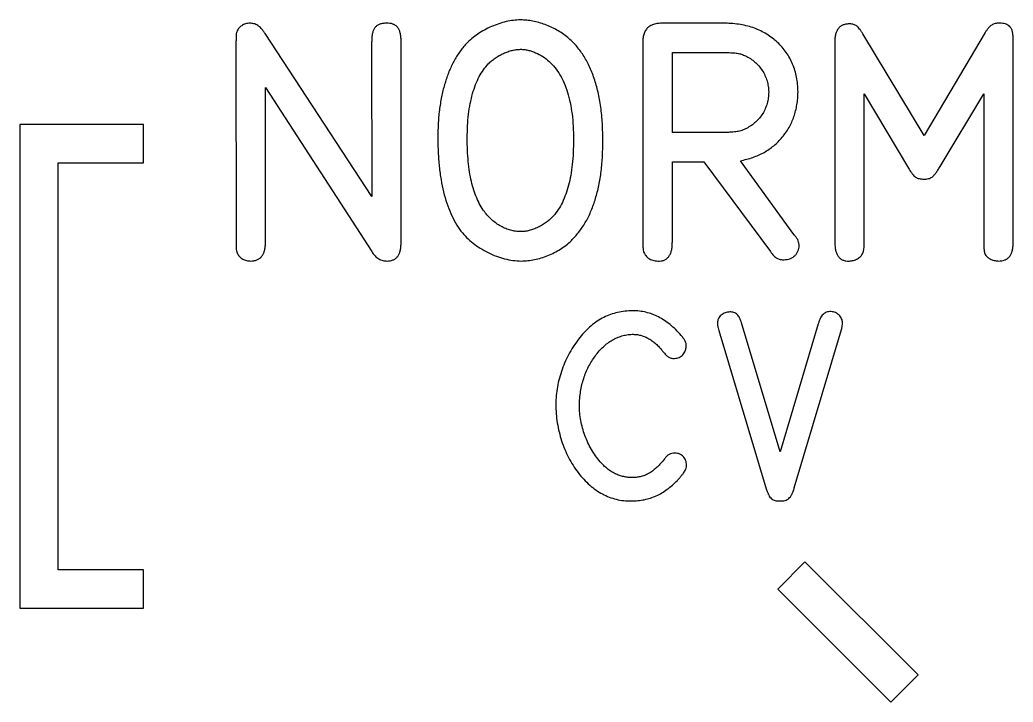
# Model space of a CAD drawing. Header units: inches. Extents: x 0.03 to 5.72, y 0.03 to 2.97.
# Drawn here: x 3.395 to 4.171, y 1.218 to 1.751 of the extents above; entities that cross this region are included whole.
import ezdxf

# ---------------------------------------------------------------- set-up
doc = ezdxf.new("R2010")
doc.units = ezdxf.units.IN
doc.header["$MEASUREMENT"] = 0

msp = doc.modelspace()

# ---------------------------------------------------------------- linework, layer by layer
at = {"color": 7, "linetype": 'Continuous', "lineweight": 25}
for p, q in [((3.78636, 1.75108), (3.78638, 1.75112)), ((3.94621, 1.74849), (3.89895, 1.74854)), ((3.67003, 1.6131), (3.58667, 1.74059)), ((4.10174, 1.6608), (4.05393, 1.74012)), ((4.14954, 1.74114), (4.10174, 1.6608)), ((3.56396, 1.73411), (3.564, 1.57764)), ((3.66999, 1.73363), (3.67003, 1.6131)), ((3.69294, 1.57563), (3.69298, 1.73468)), ((3.88204, 1.73241), (3.88208, 1.57885)), ((4.03204, 1.73338), (4.03208, 1.57784)), ((4.17136, 1.57535), (4.1714, 1.73639)), ((3.78636, 1.72813), (3.78638, 1.72817)), ((3.90504, 1.72558), (3.9471, 1.72558)), ((3.90504, 1.6632), (3.90504, 1.72558)), ((3.58695, 1.57592), (3.58695, 1.69838)), ((3.58695, 1.69838), (3.67003, 1.57004)), ((4.05503, 1.57725), (4.05503, 1.6932)), ((4.05503, 1.6932), (4.08971, 1.6351)), ((4.11431, 1.63649), (4.14845, 1.6932)), ((4.14845, 1.6932), (4.14845, 1.57673)), ((3.49154, 1.66943), (3.39502, 1.66943)), ((3.39502, 1.66943), (3.39502, 1.29134)), ((3.49154, 1.63943), (3.49154, 1.66943)), ((3.94508, 1.6632), (3.90504, 1.6632)), ((3.42502, 1.32134), (3.42502, 1.63943)), ((3.42502, 1.63943), (3.49154, 1.63943)), ((3.90504, 1.57773), (3.90504, 1.64024)), ((3.90504, 1.64024), (3.92976, 1.64024)), ((3.92976, 1.64024), (3.98172, 1.57)), ((3.99999, 1.58351), (3.95819, 1.64106)), ((3.87409, 1.5238), (3.87411, 1.52383)), ((3.98919, 1.41364), (3.95902, 1.51441)), ((3.94136, 1.50838), (3.97846, 1.38459)), ((4.01911, 1.51352), (3.98919, 1.41364)), ((4.00036, 1.38547), (4.03723, 1.50927)), ((3.49154, 1.32134), (3.42502, 1.32134)), ((3.49154, 1.29134), (3.49154, 1.32134)), ((4.00866, 1.32755), (3.98745, 1.30634)), ((4.09705, 1.23916), (4.00866, 1.32755)), ((3.98745, 1.30634), (4.07584, 1.21795)), ((3.39502, 1.29134), (3.49154, 1.29134)), ((4.07584, 1.21795), (4.09705, 1.23916))]:
    msp.add_line(p, q, dxfattribs=at)
for points, knots in [([(3.57475, 1.74849), (3.57362, 1.74841), (3.57137, 1.74823), (3.56838, 1.74667), (3.56581, 1.74461), (3.56494, 1.74266), (3.56452, 1.74171)], [0, 0, 0, 0, 0.257226, 0.515442, 0.763924, 1, 1, 1, 1]), ([(3.58667, 1.74059), (3.58618, 1.74128), (3.58525, 1.74258), (3.58381, 1.74433), (3.58239, 1.74572), (3.58057, 1.74713), (3.57803, 1.74836), (3.57585, 1.74845), (3.57475, 1.74849)], [0, 0, 0, 0, 0.169217, 0.3203, 0.451757, 0.567066, 0.78044, 1, 1, 1, 1]), ([(3.68162, 1.74849), (3.68066, 1.74848), (3.67886, 1.74845), (3.67634, 1.74785), (3.67423, 1.74679), (3.67258, 1.7452), (3.67133, 1.74312), (3.67052, 1.74047), (3.67006, 1.73724), (3.67001, 1.73489), (3.66999, 1.73363)], [0, 0, 0, 0, 0.130999, 0.246717, 0.350533, 0.449564, 0.555403, 0.679484, 0.826682, 1, 1, 1, 1]), ([(3.69298, 1.73468), (3.69296, 1.7358), (3.69291, 1.73791), (3.69239, 1.74083), (3.69157, 1.74333), (3.69031, 1.74536), (3.68864, 1.7469), (3.68663, 1.74795), (3.68423, 1.74853), (3.68253, 1.74851), (3.68162, 1.74849)], [0, 0, 0, 0, 0.16208, 0.304988, 0.429155, 0.54241, 0.64608, 0.754429, 0.869073, 1, 1, 1, 1]), ([(3.78638, 1.75112), (3.7845, 1.75102), (3.78072, 1.75083), (3.77503, 1.74983), (3.76935, 1.74819), (3.76367, 1.74603), (3.7582, 1.74331), (3.75302, 1.74012), (3.74819, 1.73656), (3.74529, 1.73382), (3.74385, 1.73245)], [0, 0, 0, 0, 0.1189, 0.238815, 0.363412, 0.491768, 0.621792, 0.748494, 0.874822, 1, 1, 1, 1]), ([(3.82329, 1.73734), (3.82192, 1.73839), (3.8192, 1.74047), (3.81484, 1.74318), (3.8103, 1.74553), (3.8056, 1.7475), (3.8008, 1.74908), (3.79599, 1.75021), (3.79118, 1.75093), (3.78797, 1.75103), (3.78636, 1.75108)], [0, 0, 0, 0, 0.128897, 0.256024, 0.383031, 0.510763, 0.636864, 0.759967, 0.880017, 1, 1, 1, 1]), ([(3.89895, 1.74854), (3.89754, 1.74854), (3.89491, 1.74854), (3.89125, 1.74791), (3.88815, 1.74675), (3.88563, 1.74498), (3.88376, 1.74258), (3.88254, 1.73964), (3.88196, 1.73618), (3.88201, 1.73372), (3.88204, 1.73241)], [0, 0, 0, 0, 0.15384, 0.286948, 0.403942, 0.512601, 0.619501, 0.731605, 0.857209, 1, 1, 1, 1]), ([(4.00327, 1.69496), (4.00318, 1.69691), (4.00301, 1.70073), (4.00219, 1.70631), (4.00091, 1.71159), (3.99911, 1.71658), (3.9969, 1.72129), (3.99416, 1.72569), (3.99095, 1.72979), (3.98728, 1.73357), (3.98325, 1.73701), (3.97886, 1.74001), (3.97415, 1.74256), (3.96916, 1.74466), (3.96386, 1.74635), (3.95823, 1.74747), (3.95232, 1.74828), (3.94827, 1.74842), (3.94621, 1.74849)], [0, 0, 0, 0, 0.066973, 0.130798, 0.192516, 0.252737, 0.311919, 0.370508, 0.42962, 0.489933, 0.550435, 0.610788, 0.671641, 0.733202, 0.796041, 0.861499, 0.929372, 1, 1, 1, 1]), ([(4.04379, 1.74793), (4.04285, 1.74792), (4.04106, 1.74789), (4.03858, 1.74723), (4.03646, 1.74612), (4.03476, 1.74448), (4.03344, 1.74236), (4.03259, 1.73975), (4.03205, 1.73672), (4.03204, 1.73454), (4.03204, 1.73338)], [0, 0, 0, 0, 0.131363, 0.247704, 0.354167, 0.460184, 0.572987, 0.698011, 0.838777, 1, 1, 1, 1]), ([(4.05393, 1.74012), (4.05351, 1.74081), (4.05272, 1.74211), (4.05152, 1.74385), (4.0504, 1.74527), (4.0489, 1.74661), (4.04672, 1.7478), (4.0448, 1.74789), (4.04379, 1.74793)], [0, 0, 0, 0, 0.1801336, 0.3363902, 0.4676562, 0.5795244, 0.7807953, 1, 1, 1, 1]), ([(4.16061, 1.74849), (4.15951, 1.74848), (4.15741, 1.74845), (4.15499, 1.74736), (4.15332, 1.7461), (4.15212, 1.74473), (4.15078, 1.74311), (4.14997, 1.74183), (4.14954, 1.74114)], [0, 0, 0, 0, 0.233282, 0.442763, 0.55123, 0.677088, 0.828103, 1, 1, 1, 1]), ([(4.1714, 1.73639), (4.17138, 1.73737), (4.17134, 1.73921), (4.17099, 1.7418), (4.17017, 1.74399), (4.16899, 1.74579), (4.16739, 1.74712), (4.16545, 1.74804), (4.16314, 1.74851), (4.16149, 1.7485), (4.16061, 1.74849)], [0, 0, 0, 0, 0.1552549, 0.2915789, 0.4126424, 0.5234844, 0.6296542, 0.7386262, 0.8610216, 1, 1, 1, 1]), ([(3.56452, 1.74171), (3.5644, 1.74131), (3.56415, 1.74047), (3.564, 1.73895), (3.564, 1.73682), (3.56398, 1.73513), (3.56396, 1.73411)], [0, 0, 0, 0, 0.1640109, 0.3396071, 0.5985003, 1, 1, 1, 1]), ([(3.74385, 1.73245), (3.74209, 1.73034), (3.73849, 1.72604), (3.73405, 1.71868), (3.73022, 1.71058), (3.72714, 1.70166), (3.72474, 1.69202), (3.72296, 1.6817), (3.72192, 1.67072), (3.72178, 1.66318), (3.72171, 1.65932)], [0, 0, 0, 0, 0.105705, 0.215134, 0.329018, 0.449631, 0.576639, 0.710541, 0.851416, 1, 1, 1, 1]), ([(3.85069, 1.65616), (3.85068, 1.65853), (3.85065, 1.66318), (3.85038, 1.67002), (3.84984, 1.67658), (3.84913, 1.68288), (3.84816, 1.6889), (3.84698, 1.69466), (3.84563, 1.70016), (3.844, 1.70537), (3.84219, 1.71031), (3.84017, 1.71499), (3.83791, 1.71938), (3.83544, 1.72353), (3.83273, 1.72741), (3.82981, 1.73101), (3.82671, 1.73436), (3.82443, 1.73635), (3.82329, 1.73734)], [0, 0, 0, 0, 0.080424, 0.157711, 0.231972, 0.303725, 0.372685, 0.438908, 0.502962, 0.564675, 0.624091, 0.681389, 0.737383, 0.791688, 0.84518, 0.897488, 0.948885, 1, 1, 1, 1]), ([(3.76119, 1.71673), (3.76202, 1.71755), (3.76371, 1.71919), (3.76654, 1.72137), (3.76969, 1.72325), (3.77299, 1.72495), (3.77642, 1.72629), (3.77981, 1.72732), (3.78312, 1.72796), (3.78529, 1.72807), (3.78636, 1.72813)], [0, 0, 0, 0, 0.123362, 0.249717, 0.37865, 0.511599, 0.64377, 0.76903, 0.886766, 1, 1, 1, 1]), ([(3.78638, 1.72817), (3.78732, 1.72812), (3.78924, 1.72803), (3.79214, 1.72747), (3.79513, 1.72668), (3.79908, 1.72509), (3.80388, 1.72272), (3.80715, 1.72003), (3.80875, 1.71871)], [0, 0, 0, 0, 0.11376, 0.233218, 0.356799, 0.48809, 0.749531, 1, 1, 1, 1]), ([(3.9471, 1.72558), (3.94872, 1.72555), (3.95162, 1.72549), (3.95563, 1.72514), (3.95906, 1.7243), (3.96111, 1.72341), (3.96213, 1.72296)], [0, 0, 0, 0, 0.314981, 0.565702, 0.782137, 1, 1, 1, 1]), ([(3.7447, 1.65875), (3.74476, 1.66196), (3.74487, 1.66818), (3.74562, 1.6772), (3.74695, 1.6856), (3.7488, 1.69336), (3.75109, 1.70043), (3.75392, 1.7067), (3.75721, 1.71217), (3.75989, 1.71525), (3.76119, 1.71673)], [0, 0, 0, 0, 0.156125, 0.302877, 0.440322, 0.56978, 0.690666, 0.801587, 0.904038, 1, 1, 1, 1]), ([(3.80875, 1.71871), (3.81029, 1.71713), (3.81343, 1.7139), (3.81729, 1.70814), (3.82059, 1.70163), (3.82328, 1.69434), (3.82532, 1.68625), (3.82673, 1.67739), (3.82765, 1.66775), (3.82771, 1.66106), (3.82774, 1.65758)], [0, 0, 0, 0, 0.100865, 0.20514, 0.314754, 0.432735, 0.558927, 0.694653, 0.841474, 1, 1, 1, 1]), ([(3.96213, 1.72296), (3.96346, 1.72228), (3.96609, 1.72094), (3.96964, 1.71827), (3.97272, 1.71512), (3.9754, 1.71158), (3.97751, 1.70767), (3.97914, 1.70354), (3.98007, 1.69917), (3.98023, 1.69618), (3.98032, 1.69467)], [0, 0, 0, 0, 0.1259037, 0.2496035, 0.3728358, 0.49813, 0.6240337, 0.7473554, 0.8720164, 1, 1, 1, 1]), ([(3.95819, 1.64106), (3.95986, 1.64141), (3.96316, 1.6421), (3.96792, 1.64356), (3.97243, 1.64535), (3.97669, 1.64742), (3.98063, 1.64994), (3.98436, 1.65271), (3.98782, 1.65584), (3.99095, 1.65931), (3.99377, 1.66304), (3.99632, 1.66695), (3.99839, 1.67113), (4.00017, 1.67548), (4.00146, 1.68007), (4.0025, 1.68484), (4.0031, 1.68984), (4.00321, 1.69323), (4.00327, 1.69496)], [0, 0, 0, 0, 0.066714, 0.1316857, 0.1945685, 0.2562758, 0.316622, 0.377186, 0.4375873, 0.4987325, 0.559614, 0.6202422, 0.6810074, 0.7417384, 0.803735, 0.8672584, 0.9325155, 1, 1, 1, 1]), ([(3.98032, 1.69467), (3.98025, 1.69316), (3.98012, 1.69019), (3.9792, 1.68585), (3.97774, 1.68173), (3.97571, 1.67785), (3.97319, 1.6743), (3.97017, 1.67121), (3.96683, 1.66843), (3.96427, 1.66705), (3.96298, 1.66635)], [0, 0, 0, 0, 0.129781, 0.254908, 0.378839, 0.503945, 0.629035, 0.750834, 0.874122, 1, 1, 1, 1]), ([(3.96298, 1.66635), (3.96181, 1.66578), (3.95947, 1.66464), (3.95622, 1.66385), (3.95341, 1.66349), (3.95094, 1.6633), (3.94813, 1.66317), (3.94613, 1.66318), (3.94508, 1.6632)], [0, 0, 0, 0, 0.211545, 0.424762, 0.540077, 0.67459, 0.828575, 1, 1, 1, 1]), ([(3.72171, 1.65932), (3.72176, 1.65539), (3.72186, 1.64779), (3.72271, 1.63675), (3.72411, 1.62644), (3.72607, 1.61686), (3.72859, 1.60801), (3.73173, 1.59991), (3.73534, 1.5925), (3.73834, 1.58806), (3.73981, 1.5859)], [0, 0, 0, 0, 0.153124, 0.297158, 0.432037, 0.559346, 0.678717, 0.790963, 0.898004, 1, 1, 1, 1]), ([(3.75812, 1.60129), (3.75699, 1.60295), (3.75471, 1.60634), (3.75201, 1.61204), (3.74964, 1.61823), (3.7478, 1.62504), (3.7464, 1.63247), (3.74541, 1.6406), (3.74481, 1.64943), (3.74474, 1.65557), (3.7447, 1.65875)], [0, 0, 0, 0, 0.100044, 0.204357, 0.314658, 0.431428, 0.557026, 0.692898, 0.840874, 1, 1, 1, 1]), ([(3.82774, 1.65758), (3.82769, 1.6542), (3.8276, 1.6477), (3.82694, 1.63834), (3.82574, 1.62979), (3.82406, 1.62202), (3.82187, 1.61497), (3.81923, 1.60858), (3.81601, 1.60286), (3.81338, 1.59952), (3.8121, 1.5979)], [0, 0, 0, 0, 0.161174, 0.309864, 0.446677, 0.572217, 0.688558, 0.797887, 0.901397, 1, 1, 1, 1]), ([(3.82608, 1.57858), (3.82807, 1.58073), (3.8321, 1.58509), (3.83713, 1.59266), (3.84139, 1.60108), (3.84479, 1.61042), (3.84751, 1.62059), (3.84936, 1.63168), (3.85051, 1.64363), (3.85063, 1.65189), (3.85069, 1.65616)], [0, 0, 0, 0, 0.104917, 0.212948, 0.325254, 0.443443, 0.569143, 0.703178, 0.846557, 1, 1, 1, 1]), ([(4.08971, 1.6351), (4.09017, 1.6343), (4.09103, 1.63281), (4.09247, 1.63091), (4.09378, 1.62939), (4.09549, 1.62792), (4.09808, 1.62679), (4.10029, 1.62673), (4.10146, 1.62671)], [0, 0, 0, 0, 0.180712, 0.334806, 0.465176, 0.571568, 0.77288, 1, 1, 1, 1]), ([(4.10146, 1.62671), (4.10212, 1.6267), (4.10337, 1.62669), (4.10515, 1.62698), (4.10673, 1.62749), (4.10819, 1.62832), (4.10957, 1.62962), (4.11099, 1.63145), (4.11267, 1.63374), (4.11373, 1.63552), (4.11431, 1.63649)], [0, 0, 0, 0, 0.1147898, 0.2168285, 0.3131139, 0.4023007, 0.506757, 0.6399104, 0.8043629, 1, 1, 1, 1]), ([(3.78636, 1.58561), (3.78506, 1.58566), (3.78245, 1.58577), (3.77859, 1.58671), (3.7747, 1.58797), (3.77091, 1.58985), (3.76725, 1.59212), (3.76388, 1.59482), (3.76077, 1.59784), (3.759, 1.60014), (3.75812, 1.60129)], [0, 0, 0, 0, 0.116304, 0.233863, 0.354988, 0.482525, 0.612268, 0.740399, 0.869415, 1, 1, 1, 1]), ([(3.8121, 1.5979), (3.81124, 1.59702), (3.80952, 1.59525), (3.80662, 1.5929), (3.80347, 1.5908), (3.80011, 1.589), (3.79665, 1.58757), (3.7932, 1.58644), (3.78977, 1.58578), (3.78748, 1.58567), (3.78636, 1.58561)], [0, 0, 0, 0, 0.125983, 0.2526002, 0.3820702, 0.5136808, 0.6424416, 0.765615, 0.8850699, 1, 1, 1, 1]), ([(3.73981, 1.5859), (3.74124, 1.58424), (3.74412, 1.58091), (3.74921, 1.57656), (3.75482, 1.57261), (3.76093, 1.56918), (3.76734, 1.56637), (3.77388, 1.56435), (3.78039, 1.56298), (3.78476, 1.56277), (3.78693, 1.56266)], [0, 0, 0, 0, 0.121113, 0.243963, 0.369981, 0.501105, 0.632263, 0.757497, 0.880131, 1, 1, 1, 1]), ([(3.564, 1.57764), (3.564, 1.57645), (3.56401, 1.57443), (3.56412, 1.5718), (3.5645, 1.56987), (3.5649, 1.56881), (3.56509, 1.56832)], [0, 0, 0, 0, 0.3792318, 0.6404761, 0.8324041, 1, 1, 1, 1]), ([(3.78693, 1.56266), (3.78864, 1.56271), (3.7921, 1.56282), (3.79728, 1.56376), (3.80252, 1.565), (3.80769, 1.5669), (3.81277, 1.56914), (3.81751, 1.57193), (3.82204, 1.57497), (3.82473, 1.57738), (3.82608, 1.57858)], [0, 0, 0, 0, 0.1189809, 0.2403176, 0.3646463, 0.4927602, 0.6221248, 0.749523, 0.8745921, 1, 1, 1, 1]), ([(3.88208, 1.57885), (3.88206, 1.57774), (3.88203, 1.57592), (3.88207, 1.57368), (3.88213, 1.57219), (3.88227, 1.57142), (3.88233, 1.57107)], [0, 0, 0, 0, 0.4280276, 0.6975385, 0.8636843, 1, 1, 1, 1]), ([(3.89368, 1.56266), (3.89459, 1.56266), (3.89629, 1.56266), (3.8987, 1.56328), (3.90075, 1.56442), (3.90236, 1.56618), (3.90362, 1.56837), (3.90451, 1.57106), (3.90495, 1.57424), (3.90501, 1.57652), (3.90504, 1.57773)], [0, 0, 0, 0, 0.124646, 0.23419, 0.339077, 0.444245, 0.558359, 0.685896, 0.832567, 1, 1, 1, 1]), ([(4.00108, 1.58214), (4.00083, 1.5824), (4.00041, 1.58281), (4.00011, 1.58332), (3.99999, 1.58351)], [0, 0, 0, 0, 0.617839, 1, 1, 1, 1]), ([(4.00411, 1.57466), (4.00408, 1.57529), (4.00402, 1.57656), (4.00348, 1.57849), (4.00247, 1.58038), (4.00156, 1.58153), (4.00108, 1.58214)], [0, 0, 0, 0, 0.226314, 0.465329, 0.719634, 1, 1, 1, 1]), ([(4.03208, 1.57784), (4.03209, 1.57661), (4.03211, 1.57431), (4.03257, 1.57109), (4.03345, 1.5684), (4.03465, 1.56617), (4.03629, 1.56448), (4.03831, 1.56332), (4.04068, 1.56265), (4.04238, 1.56266), (4.04327, 1.56266)], [0, 0, 0, 0, 0.17066, 0.317377, 0.446715, 0.559937, 0.663798, 0.767108, 0.877172, 1, 1, 1, 1]), ([(4.0539, 1.56888), (4.05408, 1.56941), (4.05446, 1.57046), (4.05485, 1.57226), (4.05504, 1.57454), (4.05503, 1.57625), (4.05503, 1.57725)], [0, 0, 0, 0, 0.195455, 0.39503, 0.648136, 1, 1, 1, 1]), ([(4.14845, 1.57673), (4.14845, 1.57566), (4.14845, 1.57384), (4.14861, 1.57148), (4.14884, 1.56973), (4.14913, 1.56876), (4.14926, 1.56832)], [0, 0, 0, 0, 0.376872, 0.644344, 0.837041, 1, 1, 1, 1]), ([(3.56509, 1.56832), (3.56567, 1.56749), (3.5668, 1.56586), (3.56922, 1.56406), (3.57211, 1.56293), (3.57421, 1.56275), (3.57531, 1.56266)], [0, 0, 0, 0, 0.2476833, 0.4840679, 0.7293722, 1, 1, 1, 1]), ([(3.57531, 1.56266), (3.57619, 1.56271), (3.57787, 1.5628), (3.58022, 1.56344), (3.58222, 1.56454), (3.58393, 1.56599), (3.58518, 1.56795), (3.58617, 1.57024), (3.58675, 1.57295), (3.58688, 1.57489), (3.58695, 1.57592)], [0, 0, 0, 0, 0.13213, 0.251966, 0.362464, 0.472906, 0.585187, 0.708511, 0.845513, 1, 1, 1, 1]), ([(3.67003, 1.57004), (3.67085, 1.56888), (3.67238, 1.56671), (3.67537, 1.56434), (3.67855, 1.56281), (3.6808, 1.56271), (3.68191, 1.56266)], [0, 0, 0, 0, 0.290623, 0.542214, 0.774801, 1, 1, 1, 1]), ([(3.68191, 1.56266), (3.68275, 1.56269), (3.68434, 1.56276), (3.68659, 1.56339), (3.68853, 1.56439), (3.69012, 1.56587), (3.69136, 1.56775), (3.69221, 1.57004), (3.69279, 1.57271), (3.69289, 1.57462), (3.69294, 1.57563)], [0, 0, 0, 0, 0.129823, 0.246796, 0.357906, 0.465733, 0.578613, 0.704189, 0.842964, 1, 1, 1, 1]), ([(3.88233, 1.57107), (3.88248, 1.57045), (3.88277, 1.56924), (3.88367, 1.5676), (3.88478, 1.56612), (3.88624, 1.56492), (3.88786, 1.5639), (3.8897, 1.56322), (3.89164, 1.56276), (3.89299, 1.56269), (3.89368, 1.56266)], [0, 0, 0, 0, 0.123486, 0.242589, 0.362825, 0.484354, 0.610953, 0.735309, 0.865134, 1, 1, 1, 1]), ([(3.98172, 1.57), (3.98214, 1.5694), (3.98293, 1.56828), (3.98424, 1.56686), (3.98549, 1.56573), (3.98705, 1.56454), (3.98938, 1.56369), (3.99133, 1.56365), (3.99236, 1.56363)], [0, 0, 0, 0, 0.167856, 0.314748, 0.444139, 0.555043, 0.763862, 1, 1, 1, 1]), ([(3.99236, 1.56363), (3.99317, 1.56369), (3.99473, 1.56379), (3.99697, 1.56436), (3.99898, 1.56534), (4.00073, 1.56669), (4.00219, 1.56834), (4.00325, 1.57025), (4.00398, 1.57238), (4.00407, 1.57389), (4.00411, 1.57466)], [0, 0, 0, 0, 0.135725, 0.26129, 0.384102, 0.506106, 0.628917, 0.747851, 0.870992, 1, 1, 1, 1]), ([(4.04327, 1.56266), (4.04443, 1.56276), (4.04671, 1.56296), (4.04982, 1.5643), (4.05244, 1.56621), (4.05343, 1.56802), (4.0539, 1.56888)], [0, 0, 0, 0, 0.267711, 0.527757, 0.774207, 1, 1, 1, 1]), ([(4.14926, 1.56832), (4.1498, 1.56749), (4.15089, 1.56584), (4.15345, 1.56413), (4.15653, 1.56295), (4.15882, 1.56276), (4.16005, 1.56266)], [0, 0, 0, 0, 0.231012, 0.460822, 0.711885, 1, 1, 1, 1]), ([(4.16005, 1.56266), (4.1609, 1.5627), (4.16252, 1.56276), (4.1648, 1.56337), (4.16676, 1.56441), (4.16841, 1.56583), (4.16963, 1.5677), (4.17058, 1.56989), (4.17116, 1.57249), (4.17129, 1.57436), (4.17136, 1.57535)], [0, 0, 0, 0, 0.132576, 0.252169, 0.363846, 0.475345, 0.587061, 0.708262, 0.846159, 1, 1, 1, 1]), ([(3.87411, 1.52383), (3.87209, 1.52374), (3.86811, 1.52357), (3.86226, 1.5226), (3.85668, 1.52092), (3.85132, 1.51866), (3.84625, 1.51569), (3.84146, 1.51206), (3.83688, 1.50784), (3.83415, 1.5046), (3.83275, 1.50295)], [0, 0, 0, 0, 0.126561, 0.248779, 0.369585, 0.489659, 0.611274, 0.73585, 0.8645, 1, 1, 1, 1]), ([(3.91185, 1.50453), (3.91048, 1.50607), (3.90781, 1.50906), (3.9034, 1.51297), (3.89891, 1.51634), (3.89425, 1.51909), (3.88942, 1.5212), (3.88443, 1.52269), (3.87931, 1.52364), (3.87584, 1.52374), (3.87409, 1.5238)], [0, 0, 0, 0, 0.140971, 0.27474, 0.402395, 0.524769, 0.644718, 0.762605, 0.88028, 1, 1, 1, 1]), ([(3.95006, 1.52289), (3.9494, 1.52285), (3.94811, 1.52277), (3.94628, 1.52227), (3.9446, 1.52148), (3.94312, 1.52042), (3.94188, 1.51914), (3.94099, 1.51763), (3.94037, 1.51596), (3.94028, 1.51477), (3.94023, 1.51416)], [0, 0, 0, 0, 0.136084, 0.264796, 0.389936, 0.515626, 0.638118, 0.754629, 0.874703, 1, 1, 1, 1]), ([(3.95902, 1.51441), (3.95882, 1.5151), (3.95844, 1.5164), (3.95765, 1.51817), (3.95675, 1.51969), (3.95569, 1.52092), (3.95448, 1.52187), (3.95313, 1.52253), (3.95163, 1.52289), (3.95059, 1.52289), (3.95006, 1.52289)], [0, 0, 0, 0, 0.1592069, 0.3008259, 0.4298835, 0.5504987, 0.6597977, 0.7691229, 0.8824718, 1, 1, 1, 1]), ([(4.02894, 1.52312), (4.02835, 1.52312), (4.02722, 1.52313), (4.02559, 1.52272), (4.02411, 1.522), (4.02279, 1.52092), (4.0216, 1.51954), (4.02063, 1.5178), (4.01974, 1.51579), (4.01933, 1.5143), (4.01911, 1.51352)], [0, 0, 0, 0, 0.116102, 0.224493, 0.332114, 0.442174, 0.561026, 0.692949, 0.838243, 1, 1, 1, 1]), ([(4.03812, 1.51416), (4.03806, 1.51475), (4.03795, 1.51591), (4.03743, 1.51758), (4.03656, 1.5191), (4.0354, 1.52044), (4.03402, 1.52156), (4.03248, 1.52243), (4.03076, 1.52296), (4.02955, 1.52306), (4.02894, 1.52312)], [0, 0, 0, 0, 0.12459, 0.246889, 0.367789, 0.494359, 0.621218, 0.744116, 0.8686, 1, 1, 1, 1]), ([(3.94023, 1.51416), (3.94025, 1.51374), (3.94027, 1.51294), (3.94045, 1.51168), (3.94089, 1.51019), (3.94119, 1.50906), (3.94136, 1.50838)], [0, 0, 0, 0, 0.213306, 0.406423, 0.643573, 1, 1, 1, 1]), ([(4.03723, 1.50927), (4.03745, 1.51015), (4.03786, 1.51175), (4.03804, 1.51341), (4.03812, 1.51416)], [0, 0, 0, 0, 0.541394, 1, 1, 1, 1]), ([(3.83275, 1.50295), (3.83131, 1.50101), (3.82843, 1.49714), (3.82469, 1.49099), (3.82148, 1.48459), (3.8188, 1.47801), (3.81666, 1.47128), (3.81511, 1.46446), (3.81413, 1.45757), (3.814, 1.45295), (3.81394, 1.45064)], [0, 0, 0, 0, 0.12811, 0.255289, 0.381248, 0.50707, 0.63174, 0.755364, 0.877608, 1, 1, 1, 1]), ([(3.83233, 1.44974), (3.83241, 1.4516), (3.83257, 1.45527), (3.83328, 1.46066), (3.83425, 1.46585), (3.83565, 1.47083), (3.83739, 1.4756), (3.83951, 1.48015), (3.84197, 1.4845), (3.84476, 1.4886), (3.84781, 1.49236), (3.85102, 1.49571), (3.85442, 1.49854), (3.85794, 1.50094), (3.86167, 1.50278), (3.86551, 1.50419), (3.86952, 1.50512), (3.87226, 1.50533), (3.87364, 1.50543)], [0, 0, 0, 0, 0.073672, 0.144808, 0.214096, 0.282072, 0.348651, 0.414274, 0.479768, 0.545566, 0.60964, 0.670672, 0.728318, 0.784091, 0.838278, 0.891672, 0.945302, 1, 1, 1, 1]), ([(3.87364, 1.50543), (3.87472, 1.5054), (3.87688, 1.50532), (3.88003, 1.50472), (3.8831, 1.50378), (3.88604, 1.50241), (3.88888, 1.50067), (3.89163, 1.49858), (3.89423, 1.49604), (3.89583, 1.49416), (3.89666, 1.49318)], [0, 0, 0, 0, 0.119873, 0.239099, 0.355666, 0.475593, 0.597491, 0.72553, 0.858394, 1, 1, 1, 1]), ([(3.91589, 1.49613), (3.91586, 1.49682), (3.91581, 1.49818), (3.91507, 1.50023), (3.91369, 1.50233), (3.91252, 1.50374), (3.91185, 1.50453)], [0, 0, 0, 0, 0.217331, 0.424758, 0.675269, 1, 1, 1, 1]), ([(3.89666, 1.49318), (3.89713, 1.49256), (3.89801, 1.4914), (3.8994, 1.48993), (3.90056, 1.4887), (3.90203, 1.48757), (3.90407, 1.48662), (3.9058, 1.48658), (3.90671, 1.48656)], [0, 0, 0, 0, 0.18622, 0.345944, 0.48012, 0.589873, 0.786183, 1, 1, 1, 1]), ([(3.90671, 1.48656), (3.90734, 1.48661), (3.90858, 1.48671), (3.91034, 1.48726), (3.91191, 1.48818), (3.91328, 1.48936), (3.91443, 1.49078), (3.91522, 1.49243), (3.91578, 1.49421), (3.91585, 1.49547), (3.91589, 1.49613)], [0, 0, 0, 0, 0.12848, 0.252983, 0.372188, 0.496943, 0.620589, 0.743529, 0.867389, 1, 1, 1, 1]), ([(3.81394, 1.45064), (3.81401, 1.44821), (3.81415, 1.44336), (3.815, 1.43616), (3.81644, 1.4291), (3.81836, 1.42218), (3.82086, 1.41549), (3.82383, 1.40907), (3.82731, 1.40295), (3.83005, 1.39917), (3.83142, 1.39727)], [0, 0, 0, 0, 0.128002, 0.254475, 0.380313, 0.506069, 0.631037, 0.754574, 0.877253, 1, 1, 1, 1]), ([(3.84862, 1.40581), (3.84738, 1.40734), (3.84491, 1.41039), (3.84175, 1.4154), (3.83896, 1.42071), (3.83661, 1.42631), (3.83475, 1.4321), (3.83339, 1.43796), (3.8325, 1.44384), (3.83239, 1.44777), (3.83233, 1.44974)], [0, 0, 0, 0, 0.123429, 0.246362, 0.371654, 0.499321, 0.627274, 0.75299, 0.87671, 1, 1, 1, 1]), ([(3.87409, 1.39349), (3.87289, 1.3935), (3.8705, 1.39352), (3.86697, 1.39411), (3.86357, 1.39503), (3.86031, 1.39642), (3.85716, 1.39816), (3.85417, 1.40034), (3.85126, 1.40285), (3.84952, 1.40481), (3.84862, 1.40581)], [0, 0, 0, 0, 0.123712, 0.244398, 0.364644, 0.484372, 0.606921, 0.731908, 0.862543, 1, 1, 1, 1]), ([(3.89889, 1.40804), (3.89796, 1.40687), (3.89616, 1.40461), (3.89325, 1.40158), (3.89023, 1.39906), (3.88718, 1.39694), (3.88402, 1.39533), (3.88077, 1.39424), (3.87745, 1.39354), (3.87522, 1.39351), (3.87409, 1.39349)], [0, 0, 0, 0, 0.149864, 0.289861, 0.421163, 0.544177, 0.661735, 0.775991, 0.887369, 1, 1, 1, 1]), ([(3.90716, 1.41253), (3.90631, 1.4125), (3.90471, 1.41245), (3.90245, 1.41165), (3.9005, 1.41013), (3.89946, 1.40878), (3.89889, 1.40804)], [0, 0, 0, 0, 0.259798, 0.482573, 0.716463, 1, 1, 1, 1]), ([(3.91612, 1.40312), (3.91608, 1.40381), (3.916, 1.40511), (3.91551, 1.40697), (3.91469, 1.40857), (3.9136, 1.40996), (3.91229, 1.41108), (3.91075, 1.41193), (3.90901, 1.4124), (3.90779, 1.41249), (3.90716, 1.41253)], [0, 0, 0, 0, 0.140842, 0.269864, 0.392287, 0.511159, 0.631131, 0.747646, 0.870232, 1, 1, 1, 1]), ([(3.90894, 1.39126), (3.90958, 1.39196), (3.91077, 1.39325), (3.91238, 1.3951), (3.91364, 1.39674), (3.91484, 1.39856), (3.91593, 1.40062), (3.91606, 1.40234), (3.91612, 1.40312)], [0, 0, 0, 0, 0.200215, 0.371652, 0.518084, 0.638274, 0.834208, 1, 1, 1, 1]), ([(3.83142, 1.39727), (3.83286, 1.39551), (3.83565, 1.39207), (3.8403, 1.38753), (3.84516, 1.38367), (3.85028, 1.38054), (3.85562, 1.37807), (3.86121, 1.37638), (3.86703, 1.37529), (3.87099, 1.37518), (3.873, 1.37513)], [0, 0, 0, 0, 0.139278, 0.27153, 0.397654, 0.519268, 0.638444, 0.757385, 0.876903, 1, 1, 1, 1]), ([(3.873, 1.37513), (3.87471, 1.37518), (3.87811, 1.37528), (3.88311, 1.37607), (3.88791, 1.37738), (3.89254, 1.37912), (3.89696, 1.3814), (3.90117, 1.38421), (3.90521, 1.38748), (3.90768, 1.38999), (3.90894, 1.39126)], [0, 0, 0, 0, 0.12683, 0.250997, 0.373134, 0.494165, 0.61602, 0.740198, 0.867607, 1, 1, 1, 1]), ([(3.97846, 1.38459), (3.97874, 1.38372), (3.97925, 1.38209), (3.98023, 1.37994), (3.98124, 1.37822), (3.9824, 1.37691), (3.98378, 1.37604), (3.98535, 1.37544), (3.98718, 1.37513), (3.98848, 1.37513), (3.98917, 1.37513)], [0, 0, 0, 0, 0.17429, 0.3224018, 0.4471401, 0.5526847, 0.6501496, 0.75297, 0.8691861, 1, 1, 1, 1]), ([(3.98917, 1.37513), (3.98989, 1.37513), (3.99124, 1.37513), (3.99314, 1.37547), (3.99477, 1.37612), (3.99618, 1.37711), (3.99738, 1.37853), (3.99845, 1.3804), (3.99949, 1.38275), (4.00005, 1.38452), (4.00036, 1.38547)], [0, 0, 0, 0, 0.1267609, 0.2400906, 0.3416917, 0.4381001, 0.5428446, 0.670258, 0.8215159, 1, 1, 1, 1])]:
    msp.add_open_spline(points, degree=3, knots=knots, dxfattribs=at)

doc.saveas('drawing.dxf')
